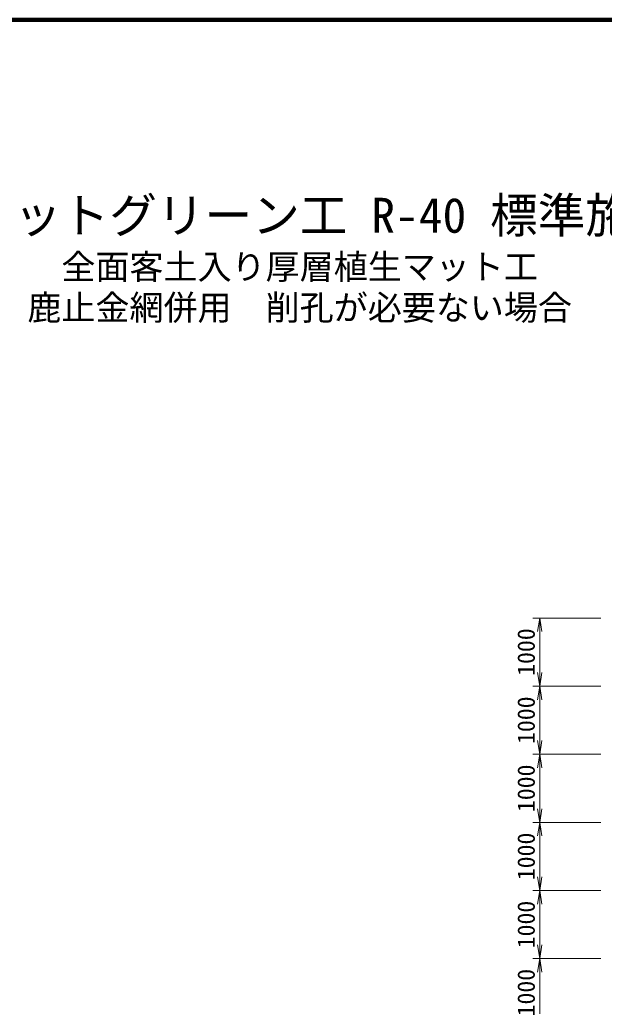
# Model space of a CAD drawing. Units: millimetres, scale not verified. Extents: x 690 to 40690, y 684 to 28809.
# Drawn here: x 17572 to 26160, y 13900 to 28384 of the extents above; entities that cross this region are included whole.
import ezdxf
from ezdxf.enums import TextEntityAlignment as Align

# ---------------------------------------------------------------- set-up
doc = ezdxf.new("R2010")
doc.units = ezdxf.units.MM
doc.header["$LTSCALE"] = 100
doc.layers.add('C-STR-DIM', color=1, linetype='Continuous', lineweight=13)
doc.layers.add('C-TTL', color=2, linetype='Continuous', lineweight=140)
doc.layers.add('C-TTL-TXT', color=3, linetype='Continuous')
doc.styles.add('ＭＳ ゴシック', font='')
doc.styles.get('ＭＳ ゴシック').set_extended_font_data('MS Gothic')

msp = doc.modelspace()

# ---------------------------------------------------------------- linework, layer by layer
at = {"layer": 'C-STR-DIM'}
for p, q in [((26109.7, 19599.7), (25111, 19599.7)), ((25211, 19599.7), (25211, 18599.7)), ((26109.7, 18599.7), (25111, 18599.7)), ((26109.7, 18599.7), (25111, 18599.7)), ((25211, 18599.7), (25211, 17599.7)), ((26109.7, 17599.7), (25111, 17599.7)), ((26109.7, 17599.7), (25111, 17599.7)), ((25211, 17599.7), (25211, 16599.7)), ((26109.7, 16599.7), (25111, 16599.7)), ((26109.7, 16599.7), (25111, 16599.7)), ((25211, 16599.7), (25211, 15599.7)), ((26109.7, 15599.7), (25111, 15599.7)), ((26109.7, 15599.7), (25111, 15599.7)), ((25211, 15599.7), (25211, 14599.7)), ((26109.7, 14599.7), (25111, 14599.7)), ((26109.7, 14599.7), (25111, 14599.7)), ((25211, 14599.7), (25211, 13599.7))]:
    msp.add_line(p, q, dxfattribs=at)
for points in [[(25244.3, 19399.7), (25211, 19599.7), (25177.6, 19399.7)], [(25177.6, 18799.7), (25211, 18599.7), (25244.3, 18799.7)], [(25244.3, 18399.7), (25211, 18599.7), (25177.6, 18399.7)], [(25177.6, 17799.7), (25211, 17599.7), (25244.3, 17799.7)], [(25244.3, 17399.7), (25211, 17599.7), (25177.6, 17399.7)], [(25177.6, 16799.7), (25211, 16599.7), (25244.3, 16799.7)], [(25244.3, 16399.7), (25211, 16599.7), (25177.6, 16399.7)], [(25177.6, 15799.7), (25211, 15599.7), (25244.3, 15799.7)], [(25244.3, 15399.7), (25211, 15599.7), (25177.6, 15399.7)], [(25177.6, 14799.7), (25211, 14599.7), (25244.3, 14799.7)], [(25244.3, 14399.7), (25211, 14599.7), (25177.6, 14399.7)]]:
    msp.add_lwpolyline(points, dxfattribs=at)
at = {"layer": 'C-TTL'}
msp.add_lwpolyline([(690.4, 684.1), (40690.4, 684.1), (40690.4, 28384.1), (690.4, 28384.1)], close=True, dxfattribs=at)

# ---------------------------------------------------------------- texts
at = {"layer": 'C-STR-DIM', "color": 7, "style": 'ＭＳ ゴシック'}
for p in [(25011, 19099.7), (25011, 18099.7), (25011, 17099.7), (25011, 16099.7), (25011, 15099.7), (25011, 14099.7)]:
    msp.add_text('1000', height=256.6, rotation=90, dxfattribs=at).set_placement(p, align=Align.MIDDLE_CENTER)
at = {"layer": 'C-TTL-TXT', "style": 'ＭＳ ゴシック'}
for s, height, p in [('リブマットグリーン工 R-40 標準施工図', 513.2, (21684.2, 25769.6)), ('全面客土入り厚層植生マット工', 366.6, (21684.2, 24941.4)), ('鹿止金網併用\u3000削孔が必要ない場合', 366.6, (21684.2, 24341.4))]:
    msp.add_text(s, height=height, dxfattribs=at).set_placement(p, align=Align.TOP_CENTER)

doc.saveas('drawing.dxf')
